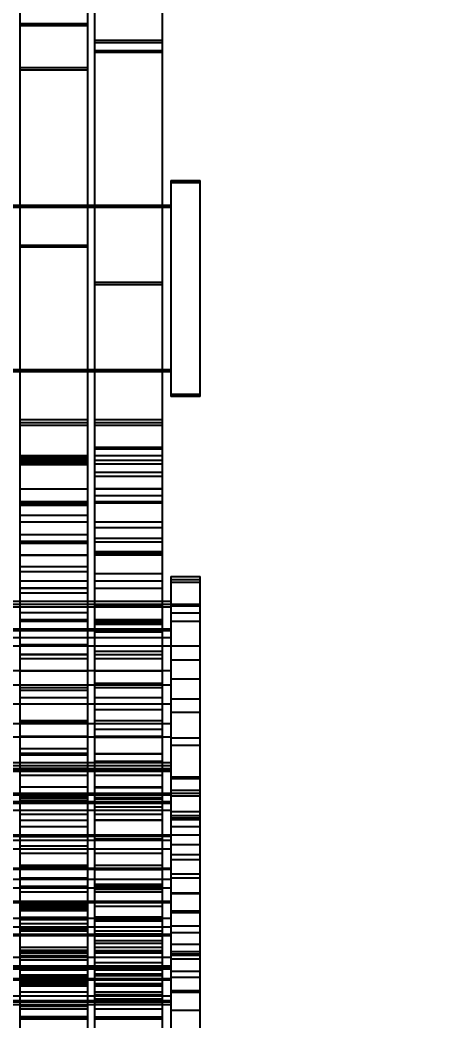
# Model space of a CAD drawing. Header units: metres. Extents: x 0 to 63075, y 0 to 44550.
# Drawn here: x 37054 to 37063.44, y 17373.58 to 17396.01 of the extents above; entities that cross this region are included whole.
import ezdxf

# ---------------------------------------------------------------- set-up
doc = ezdxf.new("R2010")
doc.units = ezdxf.units.M
doc.header["$LTSCALE"] = 75
doc.linetypes.add('HIDDEN2', pattern=[4.7625, 3.175, -1.5875])
doc.layers.add('SDM', color=7, linetype='Continuous')
doc.layers.add('ST1', color=7, linetype='HIDDEN2')
doc.styles.add('ROMANS', font='ROMANS.SHX')
doc.dimstyles.new('75___1-75', dxfattribs={"dimscale": 75, "dimtxt": 2.5, "dimasz": 2, "dimexe": 1.5, "dimexo": 1, "dimgap": 0.5, "dimtad": 1, "dimdec": 0, "dimzin": 12, "dimtxsty": 'ROMANS', "dimcen": 0, "dimclrd": 256, "dimclre": 256, "dimclrt": 3, "dimazin": 3, "dimtfac": 1, "dimtdec": 0, "dimtmove": 0, "dimatfit": 0, "dimfxl": 1, "dimlwd": -1, "dimlwe": -1, "dimarcsym": 0})

# ---------------------------------------------------------------- blocks, each defined once
blk = doc.blocks.new('*D34')
at = {"layer": 'Defpoints', "color": 0, "transparency": 16777216}
for p in [(33418.742, 17728.439), (37150.032, 17728.439), (37007.795, 17285.374)]:
    blk.add_point(p, dxfattribs=at)
at = {"layer": 'SDM', "transparency": 16777216}
for p, q in [((33418.742, 17878.439), (33418.742, 18585.582)), ((37075.032, 17728.439), (33306.242, 17728.439)), ((33418.742, 17285.374), (33418.742, 17728.439)), ((36932.795, 17285.374), (33306.242, 17285.374)), ((33418.742, 17135.374), (33418.742, 16985.374))]:
    blk.add_line(p, q, dxfattribs=at)
for points in [[(33393.742, 17878.439), (33443.742, 17878.439), (33418.742, 17728.439)], [(33393.742, 17135.374), (33443.742, 17135.374), (33418.742, 17285.374)]]:
    blk.add_solid(points, dxfattribs=at)
at = {"layer": 'SDM', "color": 3, "transparency": 16777216, "insert": (33287.492, 18307.01), "char_height": 187.5, "attachment_point": 5, "rotation": 90, "style": 'ROMANS'}
blk.add_mtext('443', dxfattribs=at)
blk = doc.blocks.new('A$C542b401d')
at = {"layer": 'ST1'}
for p, q in [((295.843, 1455.363), (295.843, 1466.595)), ((297.363, 1455.363), (297.363, 1466.595)), ((297.515, 1454.755), (297.515, 1461.839)), ((299.035, 1454.755), (299.035, 1461.839)), ((299.035, 1455.799), (297.515, 1455.799)), ((299.035, 1455.754), (297.515, 1455.754)), ((295.843, 1455.415), (297.363, 1455.415)), ((295.843, 1455.363), (297.363, 1455.363)), ((295.843, 1449.942), (295.843, 1455.363)), ((297.363, 1449.942), (297.363, 1455.363)), ((295.843, 1455.189), (297.363, 1455.189)), ((295.843, 1455.146), (297.363, 1455.146)), ((297.515, 1444.14), (297.515, 1454.806)), ((297.515, 1454.806), (299.035, 1454.806)), ((297.515, 1454.755), (299.035, 1454.755)), ((299.035, 1444.14), (299.035, 1454.806)), ((295, 1452.232), (295, 1452.277)), ((295.658, 1452.277), (295, 1452.277)), ((295, 1451.881), (295, 1452.232)), ((295.658, 1452.232), (295, 1452.232)), ((295.658, 1452.277), (295.658, 1452.232)), ((295.658, 1452.232), (295.658, 1451.881)), ((295, 1447.435), (295, 1451.881)), ((295.658, 1451.881), (295.658, 1447.435)), ((310.157, 1451.724), (295.658, 1451.724)), ((310.157, 1451.679), (295.658, 1451.679)), ((297.363, 1451.724), (295.843, 1451.724)), ((297.363, 1451.679), (295.843, 1451.679)), ((299.035, 1451.724), (297.515, 1451.724)), ((299.035, 1451.679), (297.515, 1451.679)), ((297.515, 1450.825), (299.035, 1450.825)), ((297.515, 1450.784), (299.035, 1450.784)), ((295.843, 1449.992), (297.363, 1449.992)), ((295.843, 1449.942), (297.363, 1449.942)), ((295.843, 1443.914), (295.843, 1449.942)), ((297.363, 1443.914), (297.363, 1449.942)), ((295.658, 1448.034), (310.157, 1448.034)), ((295.658, 1447.989), (310.157, 1447.989)), ((295.843, 1448.034), (297.363, 1448.034)), ((295.843, 1447.989), (297.363, 1447.989)), ((297.515, 1448.034), (299.035, 1448.034)), ((297.515, 1447.989), (299.035, 1447.989)), ((295, 1447.48), (295.658, 1447.48)), ((295, 1447.435), (295.658, 1447.435)), ((297.363, 1446.925), (295.843, 1446.925)), ((297.363, 1446.856), (295.843, 1446.856)), ((297.363, 1446.799), (295.843, 1446.799)), ((299.035, 1446.925), (297.515, 1446.925)), ((299.035, 1446.856), (297.515, 1446.856)), ((299.035, 1446.799), (297.515, 1446.799)), ((297.363, 1446.306), (295.843, 1446.306)), ((297.363, 1446.267), (295.843, 1446.267)), ((297.363, 1446.113), (295.843, 1446.113)), ((295.843, 1446.002), (297.363, 1446.002)), ((297.363, 1445.926), (295.843, 1445.926)), ((299.035, 1446.113), (297.515, 1446.113)), ((297.515, 1446.078), (299.035, 1446.078)), ((297.515, 1446.041), (299.035, 1446.041)), ((297.515, 1446.002), (299.035, 1446.002)), ((297.515, 1445.984), (299.035, 1445.984)), ((297.515, 1445.97), (299.035, 1445.97)), ((297.515, 1445.95), (299.035, 1445.95)), ((299.035, 1445.926), (297.515, 1445.926)), ((297.515, 1445.906), (299.035, 1445.906)), ((295.843, 1445.738), (297.363, 1445.738)), ((295.843, 1445.645), (297.363, 1445.645)), ((297.363, 1445.371), (295.843, 1445.371)), ((295.843, 1445.367), (297.363, 1445.367)), ((299.035, 1445.371), (297.515, 1445.371)), ((295.843, 1445.209), (297.363, 1445.209)), ((295.843, 1445.078), (297.363, 1445.078)), ((297.363, 1445.054), (295.843, 1445.054)), ((297.515, 1445.078), (299.035, 1445.078)), ((299.035, 1445.054), (297.515, 1445.054)), ((297.515, 1445.043), (299.035, 1445.043)), ((297.515, 1445.014), (299.035, 1445.014)), ((297.515, 1444.996), (299.035, 1444.996)), ((297.515, 1444.773), (299.035, 1444.773)), ((297.363, 1444.628), (295.843, 1444.628)), ((295.843, 1444.621), (297.363, 1444.621)), ((299.035, 1444.628), (297.515, 1444.628)), ((297.515, 1444.624), (299.035, 1444.624)), ((295.843, 1444.492), (297.363, 1444.492)), ((297.515, 1444.337), (299.035, 1444.337)), ((295.843, 1444.253), (297.363, 1444.253)), ((297.363, 1444.182), (295.843, 1444.182)), ((297.515, 1444.186), (299.035, 1444.186)), ((299.035, 1444.182), (297.515, 1444.182)), ((297.515, 1444.14), (299.035, 1444.14)), ((297.515, 1439.397), (297.515, 1444.14)), ((299.035, 1439.397), (299.035, 1444.14)), ((295.843, 1434.456), (295.843, 1443.959)), ((295.843, 1443.959), (297.363, 1443.959)), ((295.843, 1443.914), (297.363, 1443.914)), ((295.843, 1443.901), (297.363, 1443.901)), ((297.363, 1443.886), (295.843, 1443.886)), ((295.843, 1443.882), (297.363, 1443.882)), ((297.363, 1434.456), (297.363, 1443.959)), ((299.035, 1443.886), (297.515, 1443.886)), ((297.515, 1443.878), (299.035, 1443.878)), ((295.843, 1443.465), (297.363, 1443.465)), ((297.515, 1443.62), (299.035, 1443.62)), ((297.515, 1443.511), (299.035, 1443.511)), ((295, 1443.277), (295, 1443.403)), ((295.658, 1443.403), (295, 1443.403)), ((295.658, 1443.334), (295, 1443.334)), ((295, 1442.746), (295, 1443.277)), ((295.658, 1443.277), (295, 1443.277)), ((295.658, 1443.403), (295.658, 1443.277)), ((295.658, 1443.277), (295.658, 1442.746)), ((297.363, 1443.31), (295.843, 1443.31)), ((299.035, 1443.31), (297.515, 1443.31)), ((297.363, 1443.143), (295.843, 1443.143)), ((295.843, 1443.136), (297.363, 1443.136)), ((299.035, 1443.143), (297.515, 1443.143)), ((297.515, 1443.139), (299.035, 1443.139)), ((297.515, 1443.029), (299.035, 1443.029)), ((295.658, 1442.784), (295, 1442.784)), ((310.157, 1442.85), (295.658, 1442.85)), ((310.157, 1442.781), (295.658, 1442.781)), ((297.363, 1442.85), (295.843, 1442.85)), ((297.363, 1442.781), (295.843, 1442.781)), ((295.843, 1442.768), (297.363, 1442.768)), ((299.035, 1442.85), (297.515, 1442.85)), ((299.035, 1442.781), (297.515, 1442.781)), ((295, 1441.825), (295, 1442.746)), ((295.658, 1442.746), (295, 1442.746)), ((295.658, 1442.592), (295, 1442.592)), ((295.658, 1442.746), (295.658, 1441.825)), ((310.157, 1442.724), (295.658, 1442.724)), ((295.843, 1442.748), (297.363, 1442.748)), ((297.363, 1442.724), (295.843, 1442.724)), ((299.035, 1442.724), (297.515, 1442.724)), ((297.515, 1442.593), (299.035, 1442.593)), ((295.658, 1442.405), (295, 1442.405)), ((297.363, 1442.438), (295.843, 1442.438)), ((297.363, 1442.401), (295.843, 1442.401)), ((295.843, 1442.397), (297.363, 1442.397)), ((295.843, 1442.36), (297.363, 1442.36)), ((295.843, 1442.326), (297.363, 1442.326)), ((299.035, 1442.438), (297.515, 1442.438)), ((299.035, 1442.401), (297.515, 1442.401)), ((297.515, 1442.393), (299.035, 1442.393)), ((310.157, 1442.231), (295.658, 1442.231)), ((310.157, 1442.192), (295.658, 1442.192)), ((297.363, 1442.231), (295.843, 1442.231)), ((297.363, 1442.192), (295.843, 1442.192)), ((295.843, 1442.157), (297.363, 1442.157)), ((299.035, 1442.231), (297.515, 1442.231)), ((299.035, 1442.192), (297.515, 1442.192)), ((310.157, 1442.038), (295.658, 1442.038)), ((297.363, 1442.038), (295.843, 1442.038)), ((299.035, 1442.038), (297.515, 1442.038)), ((297.515, 1442.026), (299.035, 1442.026)), ((297.515, 1441.876), (299.035, 1441.876)), ((295.658, 1441.849), (295, 1441.849)), ((295, 1437.949), (295, 1441.825)), ((310.157, 1441.851), (295.658, 1441.851)), ((295.658, 1441.825), (295.658, 1437.949)), ((297.363, 1441.851), (295.843, 1441.851)), ((295.843, 1441.721), (297.363, 1441.721)), ((297.363, 1441.658), (295.843, 1441.658)), ((295.843, 1441.651), (297.363, 1441.651)), ((299.035, 1441.851), (297.515, 1441.851)), ((299.035, 1441.658), (297.515, 1441.658)), ((297.515, 1441.654), (299.035, 1441.654)), ((295.658, 1441.533), (295, 1441.533)), ((297.363, 1441.566), (295.843, 1441.566)), ((299.035, 1441.566), (297.515, 1441.566)), ((310.157, 1441.296), (295.658, 1441.296)), ((297.363, 1441.296), (295.843, 1441.296)), ((295.843, 1441.283), (297.363, 1441.283)), ((299.035, 1441.296), (297.515, 1441.296)), ((297.515, 1441.285), (299.035, 1441.285)), ((295.658, 1441.107), (295, 1441.107)), ((310.157, 1440.979), (295.658, 1440.979)), ((295.843, 1441.004), (297.363, 1441.004)), ((297.363, 1440.979), (295.843, 1440.979)), ((299.035, 1440.979), (297.515, 1440.979)), ((297.363, 1440.916), (295.843, 1440.916)), ((295.843, 1440.912), (297.363, 1440.912)), ((299.035, 1440.916), (297.515, 1440.916)), ((297.515, 1440.908), (299.035, 1440.908)), ((297.515, 1440.849), (299.035, 1440.849)), ((295.658, 1440.661), (295, 1440.661)), ((310.157, 1440.553), (295.658, 1440.553)), ((297.363, 1440.694), (295.843, 1440.694)), ((297.363, 1440.553), (295.843, 1440.553)), ((299.035, 1440.694), (297.515, 1440.694)), ((299.035, 1440.553), (297.515, 1440.553)), ((297.515, 1440.541), (299.035, 1440.541)), ((295.658, 1440.364), (295, 1440.364)), ((295.843, 1440.413), (297.363, 1440.413)), ((310.157, 1440.107), (295.658, 1440.107)), ((297.363, 1440.173), (295.843, 1440.173)), ((295.843, 1440.166), (297.363, 1440.166)), ((297.363, 1440.107), (295.843, 1440.107)), ((299.035, 1440.173), (297.515, 1440.173)), ((297.515, 1440.169), (299.035, 1440.169)), ((297.515, 1440.132), (299.035, 1440.132)), ((299.035, 1440.107), (297.515, 1440.107)), ((295.843, 1439.977), (297.363, 1439.977)), ((295.658, 1439.789), (295, 1439.789)), ((295.658, 1439.622), (295, 1439.622)), ((310.157, 1439.811), (295.658, 1439.811)), ((297.363, 1439.822), (295.843, 1439.822)), ((297.363, 1439.811), (295.843, 1439.811)), ((295.843, 1439.798), (297.363, 1439.798)), ((299.035, 1439.822), (297.515, 1439.822)), ((299.035, 1439.811), (297.515, 1439.811)), ((297.363, 1439.431), (295.843, 1439.431)), ((295.843, 1439.427), (297.363, 1439.427)), ((297.515, 1439.541), (299.035, 1439.541)), ((297.515, 1439.44), (299.035, 1439.44)), ((299.035, 1439.431), (297.515, 1439.431)), ((297.515, 1439.423), (299.035, 1439.423)), ((297.515, 1439.397), (299.035, 1439.397)), ((297.515, 1434.427), (297.515, 1439.397)), ((299.035, 1434.427), (299.035, 1439.397)), ((310.157, 1439.235), (295.658, 1439.235)), ((295.843, 1439.259), (297.363, 1439.259)), ((297.363, 1439.235), (295.843, 1439.235)), ((299.035, 1439.235), (297.515, 1439.235)), ((295.658, 1439.16), (310.157, 1439.16)), ((295.658, 1439.091), (310.157, 1439.091)), ((310.157, 1439.068), (295.658, 1439.068)), ((295.658, 1439.034), (310.157, 1439.034)), ((295.843, 1439.16), (297.363, 1439.16)), ((295.843, 1439.091), (297.363, 1439.091)), ((297.363, 1439.068), (295.843, 1439.068)), ((295.843, 1439.034), (297.363, 1439.034)), ((297.363, 1438.95), (295.843, 1438.95)), ((297.515, 1439.16), (299.035, 1439.16)), ((297.515, 1439.104), (299.035, 1439.104)), ((297.515, 1439.091), (299.035, 1439.091)), ((299.035, 1439.068), (297.515, 1439.068)), ((297.515, 1439.056), (299.035, 1439.056)), ((297.515, 1439.034), (299.035, 1439.034)), ((299.035, 1438.95), (297.515, 1438.95)), ((295.658, 1438.917), (295, 1438.917)), ((295.658, 1438.879), (295, 1438.879)), ((295, 1438.606), (295.658, 1438.606)), ((295, 1438.537), (295.658, 1438.537)), ((295.658, 1438.541), (310.157, 1438.541)), ((295.658, 1438.502), (310.157, 1438.502)), ((297.363, 1438.688), (295.843, 1438.688)), ((295.843, 1438.681), (297.363, 1438.681)), ((295.843, 1438.668), (297.363, 1438.668)), ((295.843, 1438.541), (297.363, 1438.541)), ((295.843, 1438.502), (297.363, 1438.502)), ((299.035, 1438.688), (297.515, 1438.688)), ((297.515, 1438.684), (299.035, 1438.684)), ((297.515, 1438.541), (299.035, 1438.541)), ((297.515, 1438.502), (299.035, 1438.502)), ((295, 1438.48), (295.658, 1438.48)), ((310.157, 1438.363), (295.658, 1438.363)), ((295.658, 1438.348), (310.157, 1438.348)), ((310.157, 1438.326), (295.658, 1438.326)), ((295.843, 1438.443), (297.363, 1438.443)), ((295.843, 1438.413), (297.363, 1438.413)), ((297.363, 1438.363), (295.843, 1438.363)), ((295.843, 1438.348), (297.363, 1438.348)), ((297.363, 1438.326), (295.843, 1438.326)), ((295.843, 1438.313), (297.363, 1438.313)), ((299.035, 1438.471), (297.515, 1438.471)), ((299.035, 1438.441), (297.515, 1438.441)), ((297.515, 1438.387), (299.035, 1438.387)), ((299.035, 1438.363), (297.515, 1438.363)), ((297.515, 1438.348), (299.035, 1438.348)), ((299.035, 1438.326), (297.515, 1438.326)), ((295.658, 1438.137), (295, 1438.137)), ((295.658, 1438.044), (295, 1438.044)), ((295.658, 1438.161), (310.157, 1438.161)), ((295.843, 1438.232), (297.363, 1438.232)), ((295.843, 1438.161), (297.363, 1438.161)), ((297.363, 1438.077), (295.843, 1438.077)), ((297.515, 1438.161), (299.035, 1438.161)), ((299.035, 1438.077), (297.515, 1438.077)), ((295, 1437.987), (295.658, 1437.987)), ((295, 1437.172), (295, 1437.949)), ((295, 1437.949), (295.658, 1437.949)), ((295.658, 1437.949), (295.658, 1437.172)), ((297.363, 1437.946), (295.843, 1437.946)), ((295.843, 1437.942), (297.363, 1437.942)), ((299.035, 1437.946), (297.515, 1437.946)), ((297.515, 1437.938), (299.035, 1437.938)), ((295, 1437.795), (295.658, 1437.795)), ((295, 1437.608), (295.658, 1437.608)), ((295.658, 1437.606), (310.157, 1437.606)), ((295.843, 1437.606), (297.363, 1437.606)), ((297.515, 1437.796), (299.035, 1437.796)), ((297.515, 1437.606), (299.035, 1437.606)), ((295.658, 1437.394), (295, 1437.394)), ((310.157, 1437.583), (295.658, 1437.583)), ((310.157, 1437.491), (295.658, 1437.491)), ((297.363, 1437.583), (295.843, 1437.583)), ((295.843, 1437.515), (297.363, 1437.515)), ((297.363, 1437.491), (295.843, 1437.491)), ((299.035, 1437.583), (297.515, 1437.583)), ((297.515, 1437.571), (299.035, 1437.571)), ((299.035, 1437.491), (297.515, 1437.491)), ((295, 1436.31), (295, 1437.172)), ((295.658, 1437.172), (295, 1437.172)), ((295.658, 1437.289), (310.157, 1437.289)), ((295.658, 1437.172), (295.658, 1436.31)), ((295.843, 1437.289), (297.363, 1437.289)), ((297.363, 1437.205), (295.843, 1437.205)), ((297.363, 1437.203), (295.843, 1437.203)), ((295.843, 1437.196), (297.363, 1437.196)), ((297.515, 1437.36), (299.035, 1437.36)), ((297.515, 1437.289), (299.035, 1437.289)), ((299.035, 1437.205), (297.515, 1437.205)), ((299.035, 1437.203), (297.515, 1437.203)), ((297.515, 1437.199), (299.035, 1437.199)), ((295, 1437.052), (295.658, 1437.052)), ((297.363, 1436.932), (295.843, 1436.932)), ((295.843, 1436.924), (297.363, 1436.924)), ((299.035, 1436.932), (297.515, 1436.932)), ((295, 1436.736), (295.658, 1436.736)), ((295.658, 1436.863), (310.157, 1436.863)), ((310.157, 1436.841), (295.658, 1436.841)), ((295.843, 1436.863), (297.363, 1436.863)), ((297.363, 1436.841), (295.843, 1436.841)), ((295.843, 1436.828), (297.363, 1436.828)), ((299.035, 1436.897), (297.515, 1436.897)), ((299.035, 1436.869), (297.515, 1436.869)), ((297.515, 1436.863), (299.035, 1436.863)), ((299.035, 1436.841), (297.515, 1436.841)), ((295.658, 1436.652), (295, 1436.652)), ((310.157, 1436.619), (295.658, 1436.619)), ((297.363, 1436.619), (295.843, 1436.619)), ((297.363, 1436.508), (295.843, 1436.508)), ((295.843, 1436.488), (297.363, 1436.488)), ((297.515, 1436.643), (299.035, 1436.643)), ((299.035, 1436.619), (297.515, 1436.619)), ((295, 1436.31), (295.658, 1436.31)), ((295, 1435.428), (295, 1436.3)), ((295.658, 1436.3), (295, 1436.3)), ((295.658, 1436.417), (310.157, 1436.417)), ((295.658, 1436.3), (295.658, 1435.428)), ((297.363, 1436.461), (295.843, 1436.461)), ((295.843, 1436.457), (297.363, 1436.457)), ((295.843, 1436.417), (297.363, 1436.417)), ((297.363, 1436.393), (295.843, 1436.393)), ((297.363, 1436.333), (295.843, 1436.333)), ((299.035, 1436.461), (297.515, 1436.461)), ((297.515, 1436.453), (299.035, 1436.453)), ((297.515, 1436.417), (299.035, 1436.417)), ((299.035, 1436.333), (297.515, 1436.333)), ((295.658, 1436.121), (310.157, 1436.121)), ((310.157, 1436.098), (295.658, 1436.098)), ((295.843, 1436.121), (297.363, 1436.121)), ((297.363, 1436.098), (295.843, 1436.098)), ((297.515, 1436.121), (299.035, 1436.121)), ((299.035, 1436.098), (297.515, 1436.098)), ((297.515, 1436.086), (299.035, 1436.086)), ((297.515, 1436.052), (299.035, 1436.052)), ((295.658, 1435.909), (295, 1435.909)), ((295, 1435.864), (295.658, 1435.864)), ((295.843, 1436.008), (297.363, 1436.008)), ((297.515, 1436.008), (299.035, 1436.008)), ((297.515, 1435.991), (299.035, 1435.991)), ((297.515, 1435.977), (299.035, 1435.977)), ((297.515, 1435.957), (299.035, 1435.957)), ((297.515, 1435.914), (299.035, 1435.914)), ((310.157, 1435.747), (295.658, 1435.747)), ((295.843, 1435.771), (297.363, 1435.771)), ((295.843, 1435.762), (297.363, 1435.762)), ((297.363, 1435.747), (295.843, 1435.747)), ((297.363, 1435.718), (295.843, 1435.718)), ((295.843, 1435.711), (297.363, 1435.711)), ((295.843, 1435.676), (297.363, 1435.676)), ((299.035, 1435.766), (297.515, 1435.766)), ((299.035, 1435.747), (297.515, 1435.747)), ((299.035, 1435.718), (297.515, 1435.718)), ((297.515, 1435.714), (299.035, 1435.714)), ((297.515, 1435.616), (299.035, 1435.616)), ((295, 1435.567), (295.658, 1435.567)), ((295, 1434.919), (295, 1435.428)), ((295.658, 1435.428), (295, 1435.428)), ((295.658, 1435.545), (310.157, 1435.545)), ((295.658, 1435.428), (295.658, 1434.919)), ((295.658, 1435.378), (310.157, 1435.378)), ((310.157, 1435.356), (295.658, 1435.356)), ((295.843, 1435.545), (297.363, 1435.545)), ((297.363, 1435.461), (295.843, 1435.461)), ((295.843, 1435.391), (297.363, 1435.391)), ((295.843, 1435.378), (297.363, 1435.378)), ((297.363, 1435.356), (295.843, 1435.356)), ((297.515, 1435.545), (299.035, 1435.545)), ((299.035, 1435.521), (297.515, 1435.521)), ((297.515, 1435.49), (299.035, 1435.49)), ((297.515, 1435.464), (299.035, 1435.464)), ((299.035, 1435.461), (297.515, 1435.461)), ((297.515, 1435.378), (299.035, 1435.378)), ((299.035, 1435.356), (297.515, 1435.356)), ((295.658, 1435.167), (295, 1435.167)), ((295.843, 1435.343), (297.363, 1435.343)), ((295.843, 1435.24), (297.363, 1435.24)), ((295.843, 1435.18), (297.363, 1435.18)), ((295, 1434.992), (295.658, 1434.992)), ((295.658, 1434.95), (295, 1434.95)), ((295, 1433.999), (295, 1434.919)), ((295.658, 1434.919), (295, 1434.919)), ((295.658, 1434.919), (295.658, 1433.999)), ((295.843, 1435.085), (297.363, 1435.085)), ((297.363, 1435.023), (295.843, 1435.023)), ((295.843, 1435.016), (297.363, 1435.016)), ((297.363, 1434.976), (295.843, 1434.976)), ((295.843, 1434.972), (297.363, 1434.972)), ((295.843, 1434.959), (297.363, 1434.959)), ((297.515, 1435.085), (299.035, 1435.085)), ((297.515, 1435.02), (299.035, 1435.02)), ((297.515, 1435.016), (299.035, 1435.016)), ((299.035, 1434.976), (297.515, 1434.976)), ((297.515, 1434.968), (299.035, 1434.968)), ((297.515, 1434.959), (299.035, 1434.959)), ((297.515, 1434.899), (299.035, 1434.899)), ((295, 1434.825), (295.658, 1434.825)), ((310.157, 1434.875), (295.658, 1434.875)), ((297.363, 1434.875), (295.843, 1434.875)), ((295.843, 1434.744), (297.363, 1434.744)), ((299.035, 1434.875), (297.515, 1434.875)), ((297.515, 1434.804), (299.035, 1434.804)), ((295.658, 1434.556), (295, 1434.556)), ((295.658, 1434.673), (310.157, 1434.673)), ((295.658, 1434.636), (310.157, 1434.636)), ((310.157, 1434.613), (295.658, 1434.613)), ((295.843, 1434.673), (297.363, 1434.673)), ((297.363, 1434.649), (295.843, 1434.649)), ((295.843, 1434.636), (297.363, 1434.636)), ((297.363, 1434.613), (295.843, 1434.613)), ((297.363, 1434.589), (295.843, 1434.589)), ((295.843, 1434.494), (297.363, 1434.494)), ((295.843, 1434.456), (297.363, 1434.456)), ((295.843, 1430.542), (295.843, 1434.456)), ((297.363, 1430.542), (297.363, 1434.456)), ((297.515, 1434.673), (299.035, 1434.673)), ((297.515, 1434.648), (299.035, 1434.648)), ((297.515, 1434.636), (299.035, 1434.636)), ((299.035, 1434.613), (297.515, 1434.613)), ((297.515, 1434.601), (299.035, 1434.601)), ((299.035, 1434.589), (297.515, 1434.589)), ((297.515, 1426.601), (297.515, 1434.466)), ((297.515, 1434.466), (299.035, 1434.466)), ((299.035, 1426.601), (299.035, 1434.466)), ((295.658, 1434.424), (295, 1434.424)), ((310.157, 1434.396), (295.658, 1434.396)), ((310.157, 1434.366), (295.658, 1434.366)), ((297.363, 1434.396), (295.843, 1434.396)), ((297.363, 1434.366), (295.843, 1434.366)), ((295.843, 1434.277), (297.363, 1434.277)), ((295.843, 1434.273), (297.363, 1434.273)), ((297.363, 1434.233), (295.843, 1434.233)), ((297.515, 1434.427), (299.035, 1434.427)), ((299.035, 1434.396), (297.515, 1434.396)), ((297.515, 1434.368), (299.035, 1434.368)), ((299.035, 1434.366), (297.515, 1434.366)), ((297.515, 1434.308), (299.035, 1434.308)), ((299.035, 1434.281), (297.515, 1434.281)), ((297.515, 1434.273), (299.035, 1434.273)), ((299.035, 1434.233), (297.515, 1434.233)), ((297.515, 1434.229), (299.035, 1434.229)), ((295, 1434.12), (295.658, 1434.12)), ((295, 1434.082), (295.658, 1434.082)), ((310.157, 1434.002), (295.658, 1434.002)), ((295.843, 1434.226), (297.363, 1434.226)), ((295.843, 1434.086), (297.363, 1434.086)), ((295.843, 1434.027), (297.363, 1434.027)), ((297.363, 1434.002), (295.843, 1434.002)), ((297.515, 1434.086), (299.035, 1434.086)), ((299.035, 1434.002), (297.515, 1434.002)), ((295, 1430.122), (295, 1433.999)), ((295.658, 1433.999), (295.658, 1430.122)), ((295.658, 1433.893), (310.157, 1433.893)), ((310.157, 1433.871), (295.658, 1433.871)), ((295.658, 1433.801), (310.157, 1433.801)), ((295.843, 1433.932), (297.363, 1433.932)), ((295.843, 1433.906), (297.363, 1433.906)), ((295.843, 1433.893), (297.363, 1433.893)), ((297.363, 1433.871), (295.843, 1433.871)), ((295.843, 1433.858), (297.363, 1433.858)), ((295.843, 1433.801), (297.363, 1433.801)), ((297.515, 1433.893), (299.035, 1433.893)), ((297.515, 1433.872), (299.035, 1433.872)), ((299.035, 1433.871), (297.515, 1433.871)), ((297.515, 1433.801), (299.035, 1433.801)), ((295.658, 1433.684), (295, 1433.684)), ((295.658, 1433.682), (295, 1433.682)), ((297.363, 1433.717), (295.843, 1433.717)), ((299.035, 1433.777), (297.515, 1433.777)), ((299.035, 1433.717), (297.515, 1433.717)), ((297.363, 1433.538), (295.843, 1433.538)), ((295.843, 1433.531), (297.363, 1433.531)), ((295.843, 1433.495), (297.363, 1433.495)), ((297.363, 1433.491), (295.843, 1433.491)), ((295.843, 1433.487), (297.363, 1433.487)), ((297.515, 1433.535), (299.035, 1433.535)), ((297.515, 1433.531), (299.035, 1433.531)), ((299.035, 1433.491), (297.515, 1433.491)), ((297.515, 1433.483), (299.035, 1433.483))]:
    blk.add_line(p, q, dxfattribs=at)

msp = doc.modelspace()

# ---------------------------------------------------------------- block references
at = {"layer": 'SDM', "xscale": -1}
msp.add_blockref('A$C542b401d', (37353.032, 15940.137), dxfattribs=at)

# ---------------------------------------------------------------- dimensions: what is measured, and where the dimension line sits
at = {"layer": 'SDM'}
dim = msp.add_linear_dim(base=(33418.742, 17728.439), p1=(37007.795, 17285.374), p2=(37150.032, 17728.439), angle=90, dimstyle='75___1-75', dxfattribs=at)
dim.commit()
dim.dimension.update_dxf_attribs({"geometry": '*D34', "text_midpoint": (33287.492, 18307.01)})

doc.saveas('drawing.dxf')
